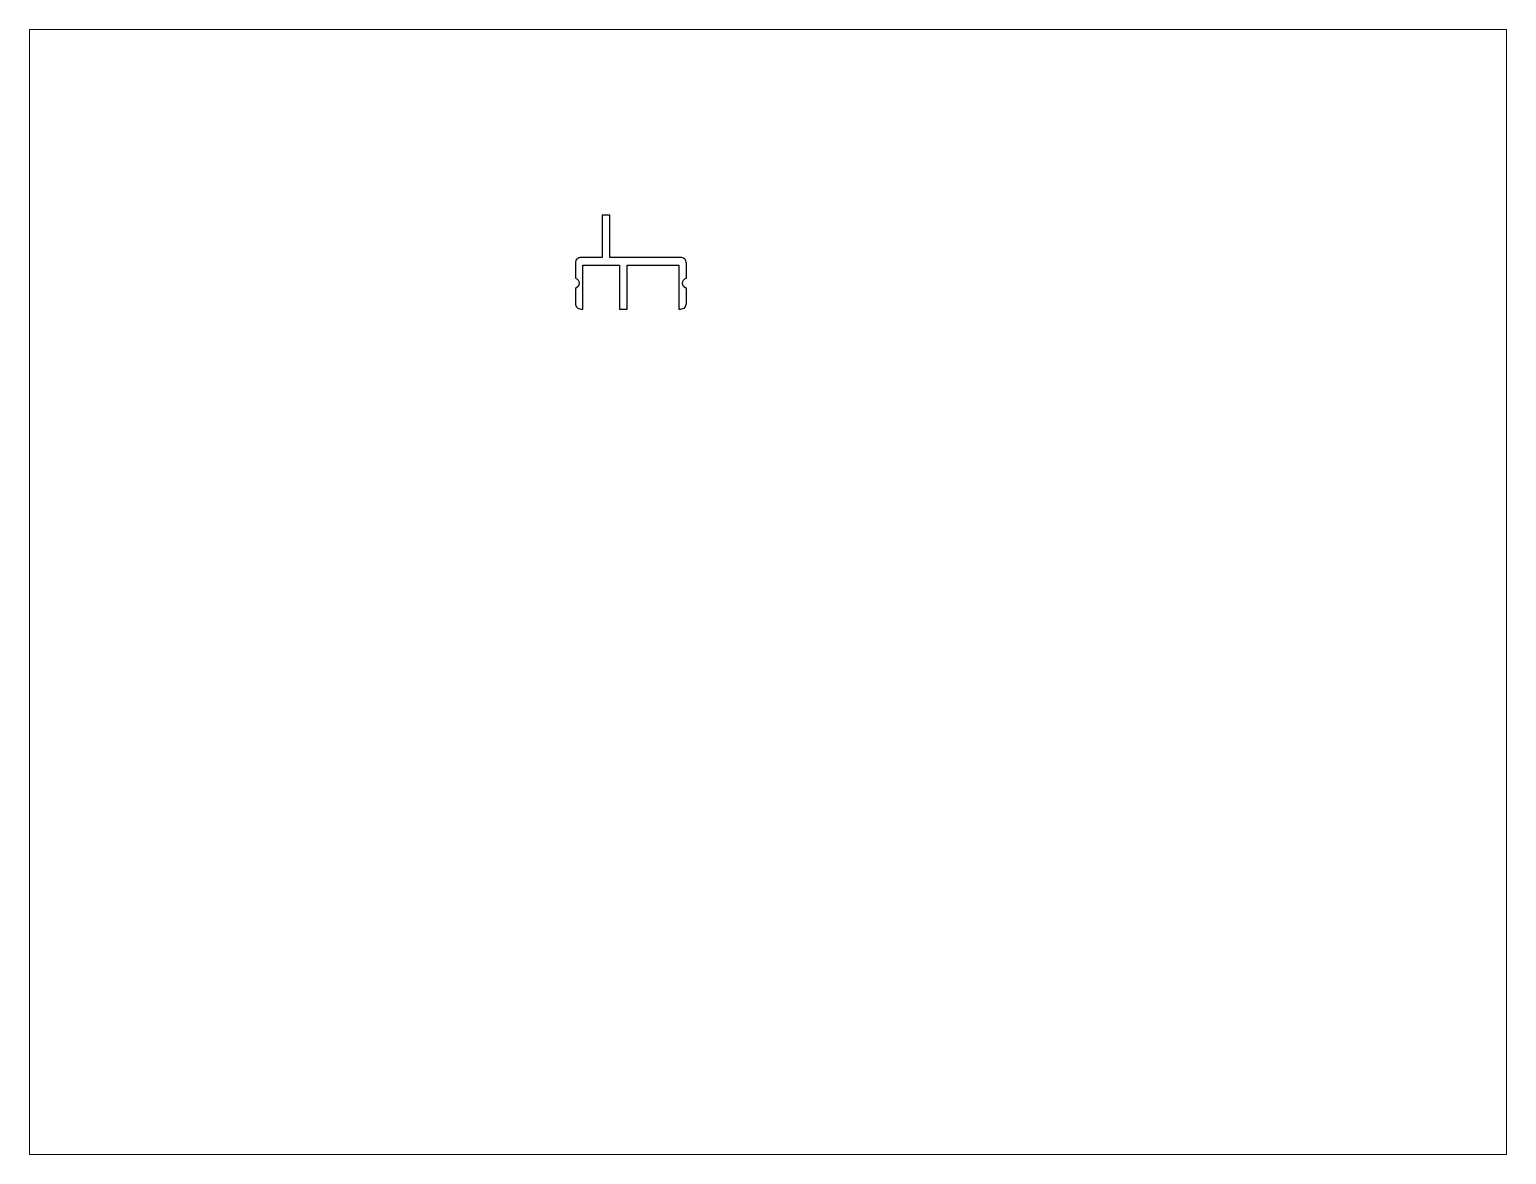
# Paper-space layout 'Layout1' of a CAD drawing. Extents: x 27 to 240, y 20 to 183.
# The model-space entities are those that its viewports show. They can reach past a viewport. Long polylines and large blocks are cut down to what shows.
import ezdxf

# ---------------------------------------------------------------- set-up
doc = ezdxf.new("R2010")
doc.units = 0
doc.header["$LTSCALE"] = 15
doc.layers.get('0').update_dxf_attribs({"linetype": 'CONTINUOUS'})
doc.layers.add('ANA', color=220, linetype='CONTINUOUS')

msp = doc.modelspace()

# ---------------------------------------------------------------- linework, layer by layer
at = {"layer": 'ANA', "color": 0}
msp.add_lwpolyline([(169.19, 209.62, -0.745356), (169.19, 212.3), (169.19, 216.21, 0.414214), (167.69, 217.71), (149.19, 217.71), (149.19, 228.71), (147.19, 228.71), (147.19, 217.71), (141.69, 217.71, 0.414214), (140.19, 216.21), (140.19, 212.3, -0.745356), (140.19, 209.62), (140.19, 205.71, 0.414214), (141.69, 204.21), (142.19, 204.21), (142.19, 215.71), (151.69, 215.71), (151.69, 204.21), (153.69, 204.21), (153.69, 215.71), (167.19, 215.71), (167.19, 204.21), (167.69, 204.21, 0.414214), (169.19, 205.71)], format="xyb", close=True, dxfattribs=at)

psp = doc.layouts.get("Layout1")

# ---------------------------------------------------------------- viewports
at = {"layer": '0', "color": 0, "linetype": 'BYBLOCK', "ltscale": 0.05}
psp.add_viewport(center=(133.35, 101.6), size=(213.36, 162.56), view_center_point=(190.51, 130.3), view_height=293.8955, dxfattribs=at)

doc.saveas('drawing.dxf')
